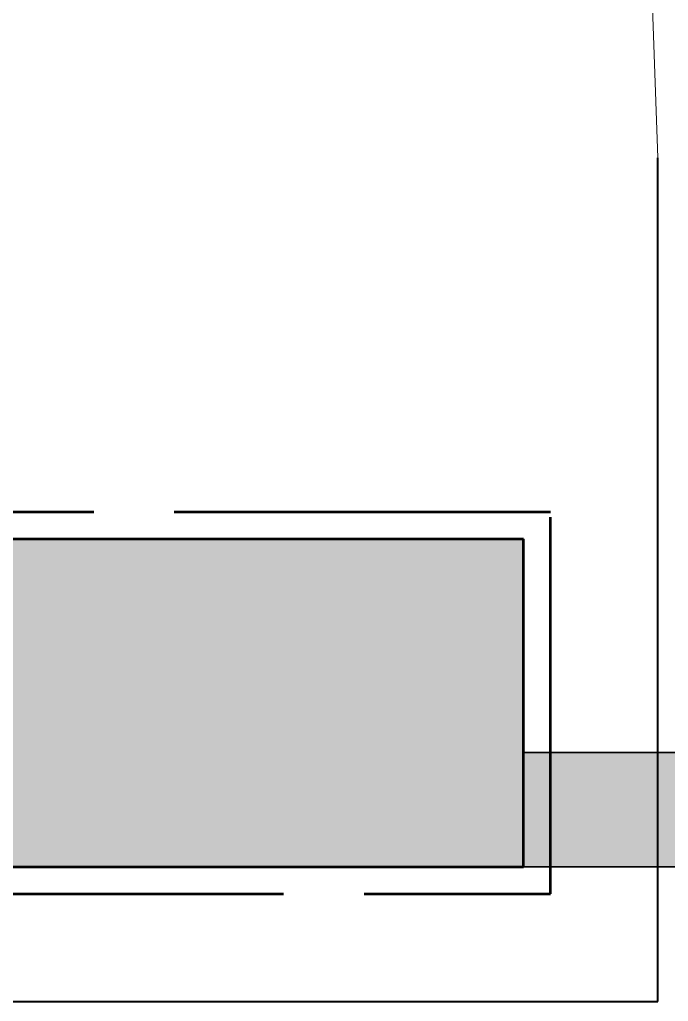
# Model space of a CAD drawing. Header units: millimetres. Extents: x -6059 to 54774, y -4267 to 3014.
# Drawn here: x 51088 to 51940, y -176 to 1111 of the extents above; entities that cross this region are included whole.
import ezdxf

# ---------------------------------------------------------------- set-up
doc = ezdxf.new("R2010")
doc.units = ezdxf.units.MM
doc.linetypes.add('DASH_494_106', pattern=[599.722222, 493.888889, -105.833333])
for name, color, linetype in [('GEOFAB', 5, 'Continuous'), ('LEADERS', 7, 'Continuous'), ('MODULE_ART', 7, 'Continuous'), ('PIPES', 7, 'Continuous'), ('TANK', 7, 'Continuous')]:
    doc.layers.add(name, color=color, linetype=linetype)

# ---------------------------------------------------------------- blocks, each defined once
blk = doc.blocks.new('atlancube_face')
at = {"true_color": 0x000000}
blk.add_solid([(-1.8, -1.8), (1151.8, -1.8), (-1.8, 781.8), (1151.8, 781.8)], dxfattribs=at)

msp = doc.modelspace()

# ---------------------------------------------------------------- linework, layer by layer
at = {"layer": 'GEOFAB', "color": 6, "lineweight": 40}
for p, q in [((51926.4, -176.4), (51926.4, 930)), ((-176.4, -176.4), (51926.4, -176.4))]:
    msp.add_line(p, q, dxfattribs=at)
at = {"layer": 'GEOFAB', "color": 5, "linetype": 'DASH_494_106', "lineweight": 53}
msp.add_lwpolyline([(-35.3, -35.3), (51785.3, -35.3), (51785.3, 465.3), (-35.3, 465.3)], close=True, dxfattribs=at)
at = {"layer": 'LEADERS', "lineweight": 18}
msp.add_line((51891.1, 1935.4), (51926.4, 930), dxfattribs=at)
at = {"layer": 'PIPES', "lineweight": 35}
msp.add_lwpolyline([(51750, 0), (52455.6, 0), (52455.6, 150), (51750, 150)], close=True, dxfattribs=at)
at = {"layer": 'PIPES', "true_color": 0xbfbfbf}
msp.add_solid([(51750, 0), (52455.6, 0), (51750, 150), (52455.6, 150)], dxfattribs=at)
at = {"layer": 'TANK', "lineweight": 53}
msp.add_lwpolyline([(0, 0), (51750, 0), (51750, 430), (0, 430)], close=True, dxfattribs=at)

# ---------------------------------------------------------------- block references
at = {"layer": 'MODULE_ART', "yscale": 0.5512820512820513}
msp.add_blockref('atlancube_face', (50600, 0), dxfattribs=at)

doc.saveas('drawing.dxf')
